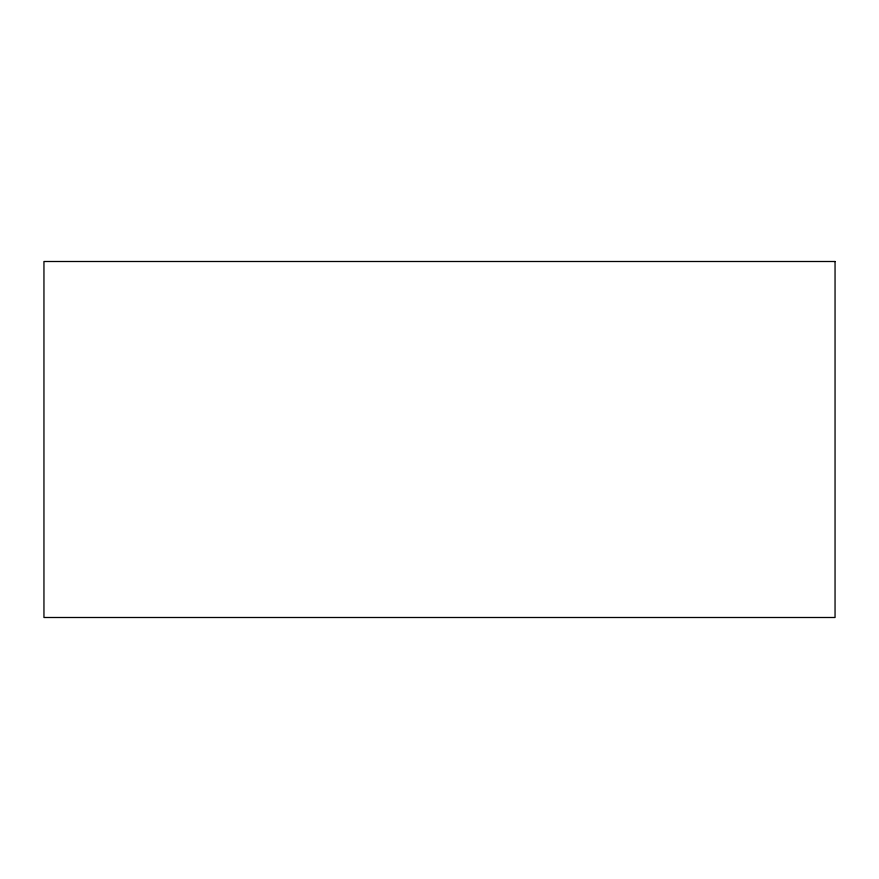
<?xml version="1.0" encoding="UTF-8"?>
<svg xmlns="http://www.w3.org/2000/svg" width="879" height="879" viewBox="0 0 879 879"><rect width="100%" height="100%" fill="white"/><g stroke="black" fill="none" stroke-linecap="round" stroke-linejoin="round"><path stroke-width="1.32" d="M835.05 261.502L43.95 261.502L43.95 617.497L835.05 617.497L835.05 261.502"/></g></svg>
